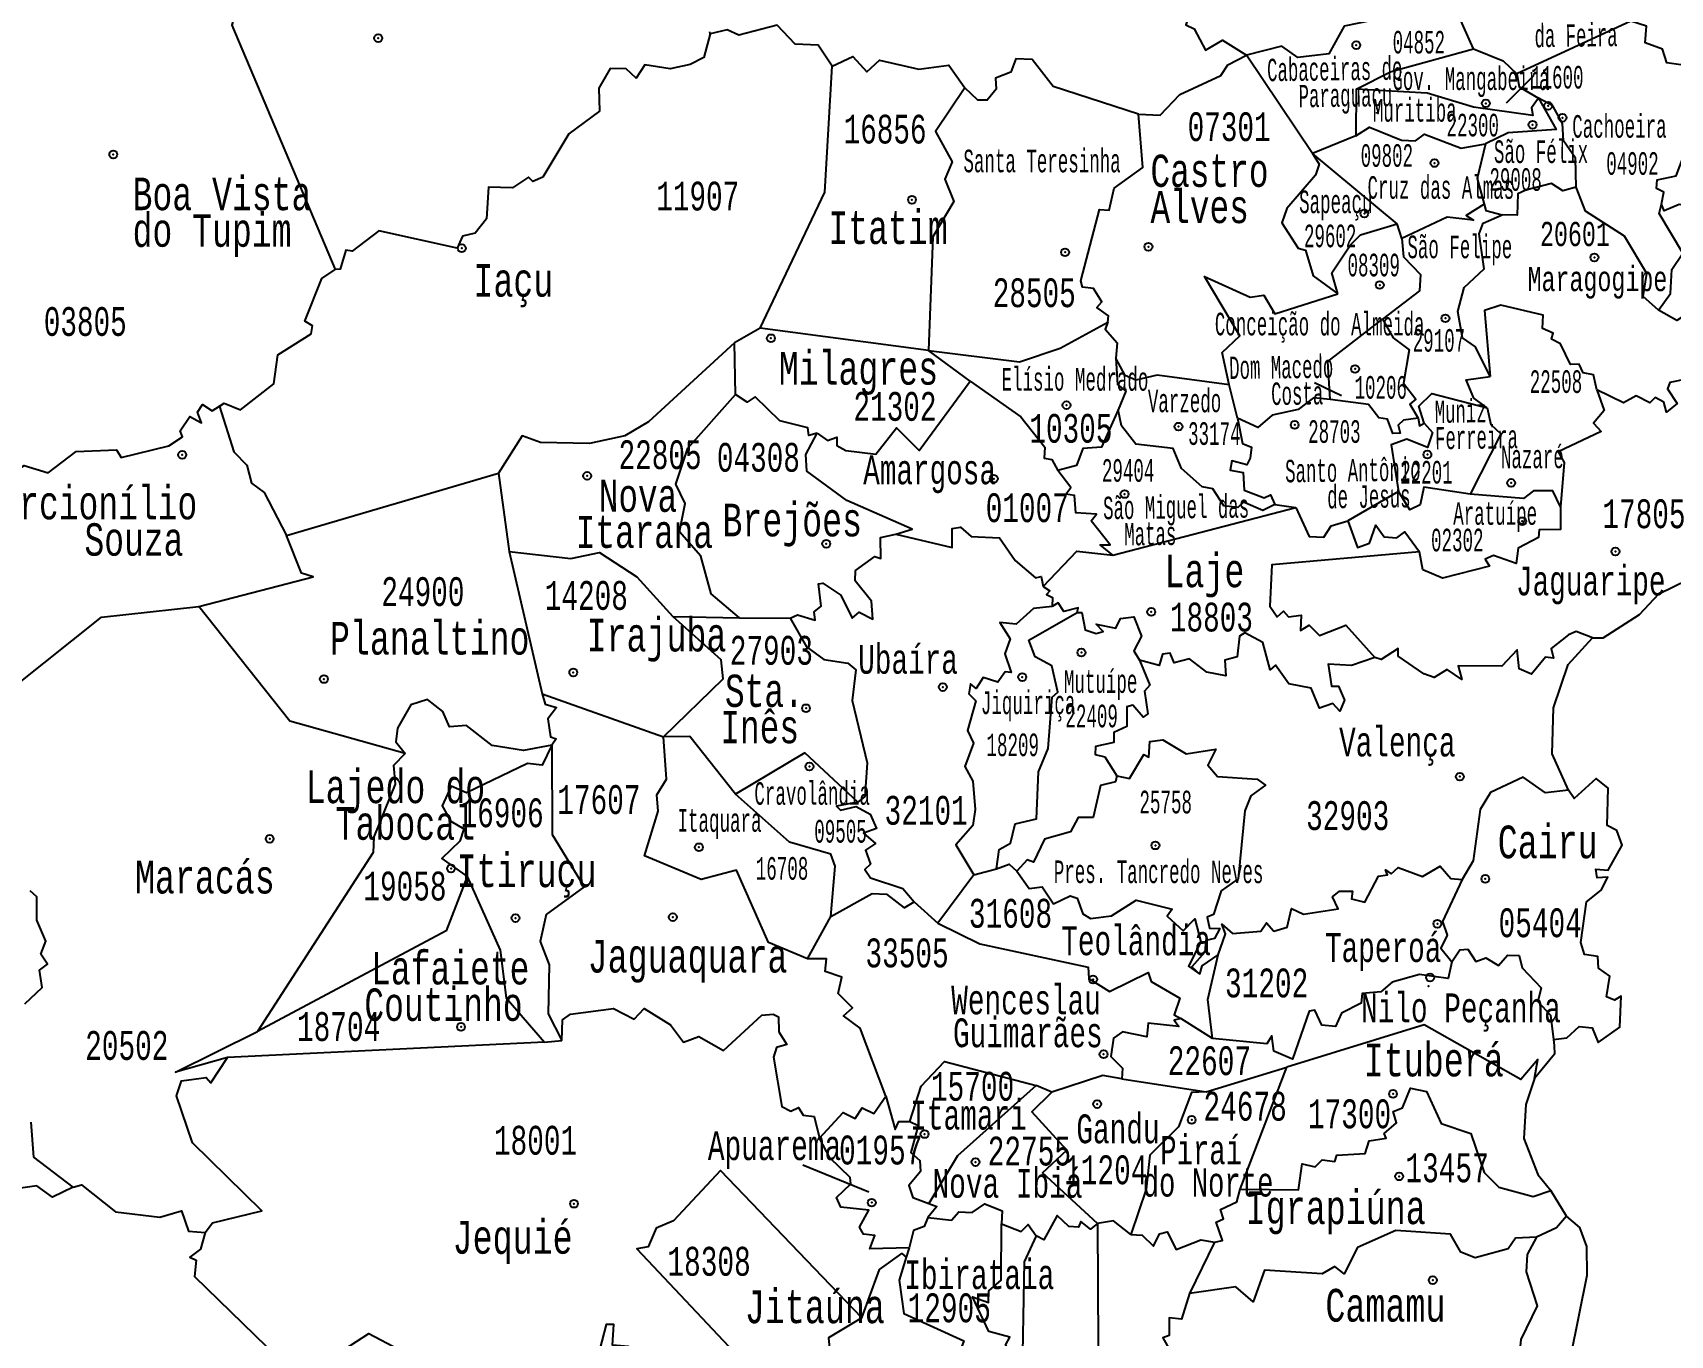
# Model space of a CAD drawing. Header units: millimetres. Extents: x 9851 to 10267, y 23387 to 23778.
# Drawn here: x 10183.74 to 10202.42, y 23584.72 to 23599.58 of the extents above; entities that cross this region are included whole.
import ezdxf
from ezdxf.enums import TextEntityAlignment as Align

# ---------------------------------------------------------------- set-up
doc = ezdxf.new("R2010")
doc.units = ezdxf.units.MM
doc.layers.add('3', color=7, linetype='Continuous')
doc.styles.add('MONOTXT', font='MONOTXT', dxfattribs={"height": 0.2})

# ---------------------------------------------------------------- blocks, each defined once
blk = doc.blocks.new('SEDE')
at = {"layer": '3', "color": 7, "linetype": 'Continuous'}
blk.add_circle((0, 0), 0.00451, dxfattribs=at)

msp = doc.modelspace()

# ---------------------------------------------------------------- linework, layer by layer
at = {"color": 7, "linetype": 'Continuous'}
for p, q in [((10201.972, 23599.711), (10200.671, 23599.11)), ((10191.471, 23599.568), (10191.465, 23599.591)), ((10198.343, 23598.202), (10197.588, 23599.323)), ((10200.555, 23598.78), (10200.87, 23599.097)), ((10198.838, 23598.934), (10198.835, 23598.402)), ((10198.835, 23598.402), (10198.343, 23598.202)), ((10199.309, 23597.399), (10198.343, 23598.202)), ((10199.359, 23597.231), (10199.309, 23597.399)), ((10192.04, 23596.207), (10191.746, 23596.043)), ((10193.962, 23595.955), (10192.04, 23596.207)), ((10191.759, 23595.453), (10191.746, 23596.043)), ((10194.434, 23595.605), (10193.962, 23595.955)), ((10197.486, 23595.18), (10197.392, 23595.562)), ((10198.673, 23595.437), (10198.365, 23595.583)), ((10186.636, 23593.842), (10189.053, 23594.555)), ((10189.053, 23594.555), (10189.178, 23593.662)), ((10199.324, 23594.345), (10198.743, 23594.012)), ((10196.063, 23593.617), (10198.152, 23594.164)), ((10197.913, 23594.197), (10198.152, 23594.164)), ((10189.178, 23593.662), (10189.551, 23592.038)), ((10191.045, 23592.919), (10191.805, 23592.905)), ((10191.805, 23592.905), (10192.382, 23592.9)), ((10189.551, 23592.038), (10190.939, 23591.545)), ((10194.478, 23589.969), (10194.068, 23589.418)), ((10194.478, 23589.969), (10194.735, 23590.039)), ((10193.798, 23589.662), (10194.068, 23589.418)), ((10192.58, 23589.011), (10192.846, 23589.495)), ((10197.202, 23588.105), (10196.84, 23588.332)), ((10189.581, 23588.062), (10185.962, 23587.885)), ((10189.581, 23588.062), (10189.777, 23588.08)), ((10197.129, 23587.495), (10198.05, 23587.778)), ((10197.515, 23586.383), (10198.05, 23587.778)), ((10195.367, 23587.491), (10195.189, 23587.567)), ((10196.167, 23587.643), (10197.129, 23587.495)), ((10193.28, 23586.349), (10192.527, 23586.657)), ((10201.239, 23586.077), (10201.061, 23586.368)), ((10193.741, 23585.713), (10193.705, 23585.608)), ((10197.222, 23585.778), (10196.938, 23585.193))]:
    msp.add_line(p, q, dxfattribs=at)
for points in [[(10196.939, 23600.68), (10196.949, 23600.48), (10197.026, 23600.445), (10196.949, 23600.38), (10196.968, 23600.29), (10196.862, 23600.222), (10196.968, 23600.176), (10196.884, 23600.111), (10196.944, 23599.941), (10196.816, 23599.749), (10196.919, 23599.74), (10196.898, 23599.671), (10196.992, 23599.624), (10197.121, 23599.38), (10197.313, 23599.496), (10197.588, 23599.323)], [(10185.009, 23600.379), (10185.105, 23600.138), (10185.248, 23600.115), (10185.463, 23599.918), (10185.816, 23599.779), (10186.038, 23599.767), (10186.013, 23599.666), (10187.191, 23596.88)], [(10200.18, 23599.396), (10200.001, 23599.795), (10199.844, 23599.843)], [(10192.86, 23599.2), (10192.703, 23599.439), (10192.441, 23599.449), (10192.235, 23599.665), (10191.796, 23599.551), (10191.664, 23599.613), (10191.471, 23599.568)], [(10199.481, 23599.814), (10198.703, 23599.656), (10198.526, 23599.338), (10198.173, 23599.296), (10197.99, 23599.425), (10197.588, 23599.323)], [(10202.323, 23597.625), (10202.35, 23597.762), (10202.266, 23597.803), (10202.272, 23597.903), (10202.489, 23597.948), (10202.614, 23598.277), (10202.784, 23598.319), (10202.795, 23598.573), (10202.723, 23598.561), (10202.652, 23598.766), (10202.802, 23599.083), (10202.675, 23599.193), (10202.385, 23599.236), (10202.334, 23599.392), (10202.136, 23599.464), (10202.152, 23599.653), (10201.972, 23599.711)], [(10191.471, 23599.568), (10191.397, 23599.296), (10191.242, 23599.216), (10191.013, 23599.166), (10190.723, 23599.212), (10190.624, 23599.063), (10190.512, 23599.169), (10190.328, 23599.172), (10190.2, 23598.947), (10190.207, 23598.686), (10189.856, 23598.425), (10189.56, 23597.93), (10189.446, 23597.882), (10189.398, 23597.932), (10189.215, 23597.809), (10188.94, 23597.816), (10188.917, 23597.457), (10188.787, 23597.294), (10188.643, 23597.26), (10188.583, 23597.12), (10187.688, 23597.319), (10187.384, 23597.087), (10187.314, 23597.099), (10187.247, 23596.883), (10187.191, 23596.88)], [(10192.86, 23599.2), (10193.096, 23599.308), (10193.258, 23599.134), (10193.402, 23599.266), (10193.852, 23599.164), (10194.192, 23599.208), (10194.374, 23598.951)], [(10196.357, 23598.652), (10195.381, 23598.968), (10195.144, 23599.275), (10194.957, 23599.282), (10194.9, 23599.129), (10194.724, 23599.063), (10194.732, 23598.937), (10194.631, 23598.811), (10194.524, 23598.812), (10194.374, 23598.951)], [(10196.357, 23598.652), (10196.602, 23598.64), (10196.827, 23598.876), (10197.297, 23599.091), (10197.374, 23599.212), (10197.588, 23599.323)], [(10198.838, 23598.934), (10199.238, 23599.139), (10200.18, 23599.396)], [(10200.18, 23599.396), (10200.515, 23599.261), (10200.671, 23599.11)], [(10192.04, 23596.207), (10192.778, 23597.761), (10192.86, 23599.2)], [(10200.671, 23599.11), (10200.698, 23598.962), (10200.92, 23598.833)], [(10194.374, 23598.951), (10194.04, 23598.453), (10194.231, 23598.106), (10194.147, 23597.907), (10194.248, 23597.654), (10194.01, 23597.249), (10193.962, 23595.955)], [(10200.92, 23598.833), (10200.838, 23598.724), (10200.857, 23598.636), (10200.177, 23598.729), (10199.65, 23598.89), (10198.838, 23598.934)], [(10200.92, 23598.833), (10201.122, 23598.474), (10200.575, 23598.437), (10200.315, 23598.312)], [(10201.35, 23597.819), (10201.34, 23598.148), (10201.205, 23598.348), (10201.194, 23598.543), (10201.083, 23598.747), (10200.92, 23598.833)], [(10196.008, 23596.279), (10196.015, 23596.349), (10195.88, 23596.446), (10195.939, 23596.51), (10195.843, 23596.662), (10195.718, 23596.676), (10195.698, 23596.749), (10195.91, 23597.563), (10196.022, 23597.554), (10196.079, 23597.806), (10196.406, 23598.041), (10196.357, 23598.652)], [(10198.835, 23598.402), (10198.99, 23598.503), (10199.355, 23598.355), (10199.515, 23598.348), (10199.618, 23598.421), (10200.037, 23598.263), (10200.315, 23598.312)], [(10198.343, 23598.202), (10198.416, 23598.08), (10198.376, 23597.955), (10198.048, 23597.575), (10197.992, 23597.412), (10198.178, 23597.123), (10198.262, 23597.097), (10198.348, 23596.805), (10198.629, 23596.6)], [(10200.315, 23598.312), (10200.219, 23597.918), (10200.298, 23597.623)], [(10201.35, 23597.819), (10201.198, 23597.776), (10201.069, 23597.858), (10200.775, 23597.784), (10200.683, 23597.743), (10200.675, 23597.499), (10200.505, 23597.501)], [(10202.29, 23596.414), (10202.114, 23596.569), (10202.154, 23596.834), (10201.901, 23597.26), (10201.455, 23597.542), (10201.35, 23597.819)], [(10200.298, 23597.623), (10200.093, 23597.496), (10200.178, 23597.44), (10199.878, 23597.475), (10199.359, 23597.231)], [(10200.298, 23597.623), (10200.32, 23597.55), (10200.505, 23597.501)], [(10202.29, 23596.414), (10202.424, 23596.606), (10202.442, 23596.88), (10202.565, 23597.063), (10202.295, 23597.518), (10202.323, 23597.625)], [(10203.273, 23597.503), (10203.218, 23597.503), (10202.525, 23597.619), (10202.353, 23597.547), (10202.323, 23597.625)], [(10200.37, 23595.659), (10200.2, 23595.994), (10200.054, 23596.098), (10200, 23596.4), (10200.07, 23596.673), (10200.3, 23596.887), (10200.244, 23597.285), (10200.29, 23597.408), (10200.505, 23597.501)], [(10198.629, 23596.6), (10198.561, 23596.839), (10198.774, 23597.159), (10198.889, 23597.275), (10199.309, 23597.399)], [(10199.359, 23597.231), (10199.378, 23597.024), (10199.575, 23596.82), (10199.563, 23596.636), (10199.14, 23596.311)], [(10185.924, 23595.353), (10186.11, 23595.277), (10186.49, 23595.572), (10186.537, 23595.903), (10186.916, 23596.144), (10186.932, 23596.237), (10186.845, 23596.29), (10187.039, 23596.776), (10187.191, 23596.88)], [(10197.392, 23595.562), (10197.312, 23595.932), (10197.513, 23596.122), (10197.108, 23596.799), (10197.63, 23596.564), (10197.785, 23596.587), (10197.91, 23596.374), (10198.629, 23596.6)], [(10201.586, 23595.504), (10201.547, 23595.678), (10201.431, 23595.7), (10201.384, 23595.798), (10201.283, 23595.793), (10201.169, 23596.029), (10201.068, 23596.085), (10201.088, 23596.151), (10200.967, 23596.205), (10200.974, 23596.356), (10200.489, 23596.471), (10200.303, 23596.409), (10200.37, 23595.659)], [(10198.542, 23595.396), (10198.517, 23595.827), (10199.14, 23596.311)], [(10199.14, 23596.311), (10199.26, 23596.1), (10199.443, 23595.96), (10199.379, 23595.58), (10199.519, 23595.4), (10199.451, 23595.341), (10199.548, 23595.18)], [(10202.745, 23596.455), (10202.499, 23596.297), (10202.29, 23596.414)], [(10193.962, 23595.955), (10195, 23595.824), (10195.463, 23595.982), (10196.008, 23596.279)], [(10196.008, 23596.279), (10195.976, 23596.199), (10196.112, 23596.041), (10196.099, 23595.868)], [(10191.746, 23596.043), (10190.765, 23595.139), (10190.496, 23594.981), (10190.091, 23594.891), (10189.532, 23594.904), (10189.325, 23594.979), (10189.053, 23594.555)], [(10197.392, 23595.562), (10196.569, 23595.671), (10196.324, 23595.616), (10196.205, 23595.668), (10196.099, 23595.868)], [(10196.099, 23595.868), (10196.116, 23595.565), (10196.211, 23595.488), (10196.126, 23595.275)], [(10192.692, 23595.009), (10192.808, 23594.928), (10192.916, 23594.964), (10192.915, 23594.869), (10193.017, 23594.812), (10193.359, 23594.771), (10193.597, 23595.072), (10193.854, 23594.814), (10194.434, 23595.605)], [(10194.434, 23595.605), (10195.013, 23595.196), (10195.287, 23594.851), (10195.279, 23594.726), (10195.367, 23594.711), (10195.436, 23594.585)], [(10200.336, 23595.298), (10200.183, 23595.411), (10200.096, 23595.62), (10200.37, 23595.659)], [(10202.625, 23595.632), (10202.417, 23595.587), (10202.393, 23595.518), (10202.503, 23595.349), (10202.379, 23595.252), (10202.35, 23595.364), (10202.249, 23595.417), (10202.19, 23595.356), (10202.035, 23595.438), (10201.89, 23595.358), (10201.586, 23595.504)], [(10183.294, 23594.419), (10183.645, 23594.643), (10183.917, 23594.557), (10184.235, 23594.801), (10184.698, 23594.819), (10184.75, 23594.732), (10185.295, 23594.867), (10185.45, 23594.968), (10185.424, 23595.039), (10185.534, 23595.201), (10185.667, 23595.129), (10185.619, 23595.252), (10185.678, 23595.339), (10185.789, 23595.266), (10185.924, 23595.353)], [(10185.924, 23595.353), (10185.87, 23595.314), (10186.034, 23594.799), (10186.185, 23594.647), (10186.238, 23594.44), (10186.382, 23594.333), (10186.636, 23593.842)], [(10191.805, 23592.905), (10191.481, 23593.177), (10191.362, 23593.608), (10191.12, 23593.884), (10191.184, 23594.208), (10191.077, 23594.427), (10191.215, 23594.841), (10191.759, 23595.453)], [(10192.692, 23595.009), (10192.597, 23594.985), (10192.582, 23595.073), (10192.263, 23595.152), (10191.984, 23595.427), (10191.892, 23595.365), (10191.759, 23595.453)], [(10198.542, 23595.396), (10198.353, 23595.413), (10198.176, 23595.282), (10197.882, 23595.217), (10197.719, 23595.076), (10197.486, 23595.18)], [(10199.548, 23595.18), (10199.381, 23595.158), (10199.319, 23595.101), (10199.343, 23595.011), (10199.258, 23595.007), (10199.197, 23595.172), (10199.1, 23595.186), (10198.979, 23595.339), (10198.542, 23595.396)], [(10199.617, 23595.123), (10199.556, 23595.319), (10199.704, 23595.464), (10200.336, 23595.298)], [(10201.586, 23595.504), (10201.668, 23595.271), (10201.549, 23595.124), (10201.635, 23595.028), (10201.145, 23594.798), (10201.214, 23594.677), (10201.169, 23594.171)], [(10196.126, 23595.275), (10195.936, 23594.85), (10195.721, 23594.836), (10195.648, 23594.643), (10195.436, 23594.585)], [(10197.913, 23594.197), (10197.775, 23594.129), (10197.554, 23594.225), (10197.491, 23594.164), (10197.331, 23594.182), (10197.203, 23594.377), (10197.082, 23594.399), (10196.848, 23594.607), (10196.752, 23594.834), (10196.327, 23594.886), (10196.164, 23595.093), (10196.126, 23595.275)], [(10197.486, 23595.18), (10197.542, 23594.893), (10197.646, 23594.85), (10197.632, 23594.724), (10197.592, 23594.65), (10197.422, 23594.695), (10197.401, 23594.59), (10197.552, 23594.562), (10197.56, 23594.36), (10197.789, 23594.274), (10197.862, 23594.308), (10197.913, 23594.197)], [(10199.548, 23595.18), (10199.562, 23595.096), (10199.617, 23595.123)], [(10200.336, 23595.298), (10200.377, 23595.11), (10200.49, 23595.002), (10200.14, 23594.313)], [(10193.588, 23593.859), (10193.775, 23593.915), (10193.028, 23594.242), (10192.572, 23594.578), (10192.56, 23594.767), (10192.692, 23595.009)], [(10199.617, 23595.123), (10199.709, 23595.019), (10199.652, 23594.848), (10199.418, 23594.941), (10199.238, 23594.876), (10199.324, 23594.345)], [(10196.063, 23593.617), (10195.918, 23593.737), (10196.034, 23593.738), (10195.817, 23594.01), (10195.877, 23594.085), (10195.643, 23594.103), (10195.628, 23594.301), (10195.528, 23594.315), (10195.583, 23594.391), (10195.436, 23594.585)], [(10200.14, 23594.313), (10199.61, 23594.396), (10199.571, 23594.191), (10199.452, 23594.136), (10199.324, 23594.345)], [(10201.169, 23594.171), (10201.085, 23594.353), (10200.862, 23594.354), (10200.747, 23594.265), (10200.14, 23594.313)], [(10198.152, 23594.164), (10198.303, 23593.832), (10198.472, 23593.823), (10198.553, 23593.952), (10198.743, 23594.012)], [(10201.169, 23594.171), (10201.172, 23593.91), (10200.926, 23593.908), (10200.918, 23593.82), (10200.688, 23593.697), (10200.665, 23593.522), (10200.405, 23593.616), (10200.311, 23593.571), (10200.361, 23593.492), (10199.823, 23593.355), (10199.602, 23593.45), (10199.561, 23593.657)], [(10192.382, 23592.9), (10192.466, 23592.938), (10192.669, 23592.877), (10192.657, 23592.97), (10192.735, 23593.038), (10192.704, 23593.291), (10192.754, 23593.298), (10192.96, 23593.162), (10193.088, 23592.9), (10193.171, 23592.967), (10193.325, 23592.887), (10193.311, 23593.095), (10193.123, 23593.324), (10193.126, 23593.443), (10193.347, 23593.602), (10193.417, 23593.582), (10193.411, 23593.82), (10193.588, 23593.859)], [(10193.588, 23593.859), (10194.232, 23593.705), (10194.232, 23593.921), (10194.325, 23593.938), (10194.448, 23593.83), (10194.772, 23593.818), (10194.951, 23593.557), (10195.182, 23593.359), (10195.246, 23593.375), (10195.268, 23593.259)], [(10198.743, 23594.012), (10198.854, 23593.705), (10198.992, 23593.756), (10199.063, 23593.961), (10199.158, 23593.829), (10199.303, 23593.818), (10199.396, 23593.886), (10199.561, 23593.657)], [(10185.635, 23593.034), (10186.941, 23593.373), (10186.806, 23593.414), (10186.636, 23593.842)], [(10189.178, 23593.662), (10189.88, 23593.582), (10190.208, 23593.65), (10190.632, 23593.373), (10191.045, 23592.919)], [(10195.268, 23593.259), (10195.652, 23593.664), (10196.063, 23593.617)], [(10199.561, 23593.657), (10197.879, 23593.508), (10197.856, 23593.037), (10197.939, 23592.914), (10198.011, 23592.979), (10198.066, 23592.914), (10198.213, 23592.932), (10198.204, 23592.758), (10198.305, 23592.821), (10198.422, 23592.701), (10198.722, 23592.821), (10199.052, 23592.45)], [(10201.535, 23592.674), (10201.657, 23592.677), (10202.072, 23592.942), (10202.292, 23593.176), (10202.79, 23593.421)], [(10195.268, 23593.259), (10195.346, 23593.212), (10195.306, 23593.169), (10195.375, 23593.137), (10195.37, 23593.033)], [(10182.973, 23591.004), (10183.53, 23592.116), (10184.527, 23592.911), (10185.635, 23593.034)], [(10187.988, 23591.355), (10186.673, 23591.723), (10185.635, 23593.034)], [(10190.939, 23591.545), (10191.617, 23592.208), (10191.595, 23592.423), (10191.045, 23592.919)], [(10195.37, 23593.033), (10195.16, 23593.009), (10194.959, 23592.83), (10194.775, 23592.85), (10194.892, 23592.662), (10194.83, 23592.493), (10194.903, 23592.279), (10194.835, 23592.288), (10194.751, 23592.168), (10194.586, 23592.221), (10194.504, 23592.098), (10194.44, 23592.15), (10194.422, 23592.038), (10194.5, 23591.956), (10194.406, 23591.616), (10194.473, 23591.474), (10194.374, 23591.206), (10194.468, 23591.041), (10194.494, 23590.715), (10194.467, 23590.533), (10194.273, 23590.312), (10194.478, 23589.969)], [(10194.735, 23590.039), (10194.765, 23590.261), (10194.897, 23590.332), (10194.948, 23590.552), (10195.193, 23590.609), (10195.216, 23591.147), (10195.327, 23591.413), (10195.37, 23591.997), (10195.435, 23592.055), (10195.369, 23592.357), (10195.176, 23592.457), (10195.107, 23592.648), (10195.655, 23592.963)], [(10195.655, 23592.963), (10195.668, 23593.018), (10195.505, 23592.976), (10195.438, 23593.076), (10195.37, 23593.033)], [(10195.655, 23592.963), (10195.711, 23592.963), (10195.746, 23592.768), (10195.874, 23592.723), (10195.955, 23592.747), (10195.875, 23592.832), (10196.097, 23592.786), (10196.15, 23592.894), (10196.302, 23592.914), (10196.391, 23592.695), (10196.303, 23592.528), (10196.367, 23592.422)], [(10192.382, 23592.9), (10192.569, 23592.573), (10192.767, 23592.427), (10193.041, 23592.387), (10193.131, 23592.311), (10193.088, 23591.961), (10193.262, 23591.247), (10193.234, 23590.863), (10193.154, 23590.799)], [(10199.052, 23592.45), (10198.787, 23592.359), (10198.521, 23592.374), (10198.56, 23592.125), (10198.637, 23592.122), (10198.706, 23591.962), (10198.655, 23591.84), (10198.572, 23591.924), (10198.422, 23591.874), (10198.328, 23592.101), (10198.07, 23592.149), (10197.921, 23592.364), (10197.86, 23592.311), (10197.775, 23592.621), (10197.569, 23592.731), (10197.508, 23592.693), (10197.481, 23592.46), (10197.34, 23592.42), (10197.353, 23592.243), (10197.136, 23592.284), (10196.937, 23592.437), (10196.765, 23592.391), (10196.718, 23592.5), (10196.631, 23592.488), (10196.592, 23592.358), (10196.367, 23592.422)], [(10201.535, 23592.674), (10201.351, 23592.748), (10201.262, 23592.711), (10201.066, 23592.552), (10201.089, 23592.442), (10201.001, 23592.456), (10200.838, 23592.262), (10200.7, 23592.321), (10200.678, 23592.538), (10200.501, 23592.351), (10200.003, 23592.355), (10200.046, 23592.199), (10199.876, 23592.313), (10199.731, 23592.224), (10199.612, 23592.263), (10199.32, 23592.465), (10199.32, 23592.553), (10199.124, 23592.429), (10199.052, 23592.45)], [(10201.262, 23590.935), (10201.074, 23591.353), (10201.089, 23591.877), (10201.258, 23592.372), (10201.535, 23592.674)], [(10196.367, 23592.422), (10196.487, 23592.134), (10196.424, 23592.065), (10196.464, 23591.807), (10196.408, 23591.769), (10196.293, 23591.907), (10196.224, 23591.888), (10196.222, 23591.664), (10196.073, 23591.594), (10196.073, 23591.482), (10195.865, 23591.435), (10195.863, 23591.342), (10195.971, 23591.318), (10196.108, 23591.101)], [(10189.551, 23592.038), (10189.587, 23591.92), (10189.715, 23591.881), (10189.619, 23591.749), (10189.649, 23591.546), (10189.711, 23591.524), (10189.665, 23591.451)], [(10189.665, 23591.451), (10189.34, 23591.39), (10188.982, 23591.446), (10188.689, 23591.676), (10188.497, 23591.659), (10188.419, 23591.836), (10188.245, 23591.971), (10188.054, 23591.911), (10187.903, 23591.645), (10187.883, 23591.49), (10187.988, 23591.355)], [(10189.665, 23591.451), (10189.552, 23591.224), (10189.387, 23591.241), (10188.688, 23590.906), (10188.515, 23590.983), (10188.412, 23590.76), (10188.512, 23590.582), (10188.66, 23590.495), (10188.614, 23590.354), (10188.407, 23590.158), (10188.697, 23589.95)], [(10189.665, 23591.451), (10189.668, 23590.43), (10190.031, 23589.834), (10189.599, 23589.517), (10189.529, 23589.21), (10189.633, 23588.943), (10189.623, 23588.383), (10189.777, 23588.08)], [(10192.58, 23589.011), (10192.135, 23589.197), (10191.77, 23590.024), (10191.365, 23589.917), (10190.722, 23590.188), (10190.876, 23590.696), (10190.861, 23590.885), (10190.972, 23591.064), (10190.939, 23591.545)], [(10191.757, 23590.892), (10191.237, 23591.551), (10190.939, 23591.545)], [(10196.108, 23591.101), (10196.252, 23591.069), (10196.417, 23591.342), (10196.473, 23591.315), (10196.485, 23591.492), (10196.635, 23591.513), (10196.9, 23591.352), (10197.238, 23591.403), (10197.147, 23591.224), (10197.259, 23591.094), (10197.711, 23591.063), (10197.806, 23590.995), (10197.639, 23590.872), (10197.57, 23590.7), (10197.493, 23589.926), (10197.299, 23589.79), (10197.213, 23589.517), (10197.141, 23589.486), (10197.168, 23589.361), (10197.284, 23589.357), (10197.222, 23589.244), (10197.126, 23589.222), (10197.112, 23589.088), (10196.965, 23588.921), (10197.057, 23588.836)], [(10187.988, 23591.355), (10187.855, 23591.22), (10187.876, 23591.004), (10187.634, 23590.406), (10187.625, 23590.224), (10186.304, 23588.184)], [(10193.154, 23590.799), (10192.548, 23591.364), (10191.757, 23590.892)], [(10196.108, 23591.101), (10196.093, 23591.031), (10195.923, 23590.991), (10195.839, 23590.625), (10195.667, 23590.626), (10195.579, 23590.461), (10195.284, 23590.379), (10195.16, 23590.115), (10195.086, 23590.142), (10194.97, 23590.011)], [(10201.262, 23590.935), (10200.998, 23590.906), (10200.746, 23591.087), (10200.372, 23590.909), (10200.254, 23590.716), (10200.173, 23590.131), (10200.05, 23589.919)], [(10201.09, 23588.091), (10201.243, 23588.11), (10201.385, 23588.242), (10201.533, 23588.225), (10201.6, 23588.058), (10201.847, 23588.233), (10201.861, 23588.588), (10201.787, 23588.539), (10201.695, 23588.58), (10201.732, 23588.813), (10201.605, 23588.907), (10201.595, 23589.038), (10201.444, 23589.062), (10201.402, 23589.197), (10201.467, 23589.662), (10201.636, 23589.795), (10201.712, 23589.945), (10201.59, 23589.935), (10201.575, 23590.035), (10201.715, 23590.023), (10201.873, 23590.311), (10201.815, 23590.478), (10201.704, 23590.532), (10201.714, 23590.961), (10201.577, 23591.071), (10201.325, 23590.841), (10201.262, 23590.935)], [(10192.846, 23589.495), (10192.895, 23590.071), (10192.847, 23590.205), (10192.373, 23590.345), (10191.757, 23590.892)], [(10193.154, 23590.799), (10192.911, 23590.755), (10192.955, 23590.707), (10193.135, 23590.752), (10193.295, 23590.663), (10193.367, 23590.5), (10193.217, 23590.448), (10193.357, 23590.329), (10193.243, 23590.254), (10193.297, 23590.092), (10193.234, 23590.032), (10193.3, 23589.938), (10193.666, 23589.814), (10193.798, 23589.662)], [(10188.697, 23589.95), (10188.456, 23589.331), (10186.304, 23588.184)], [(10188.697, 23589.95), (10189.073, 23589.11), (10189.142, 23588.569), (10189.581, 23588.062)], [(10194.735, 23590.039), (10194.882, 23590.091), (10194.97, 23590.011)], [(10194.97, 23590.011), (10195.11, 23589.815), (10195.257, 23589.832), (10195.386, 23589.638), (10195.578, 23589.733), (10195.657, 23589.706), (10195.72, 23589.526), (10195.809, 23589.474), (10196.048, 23589.503), (10196.329, 23589.681), (10196.74, 23589.58), (10196.683, 23589.5), (10196.866, 23589.331), (10196.999, 23589.469), (10197.066, 23589.208), (10196.925, 23588.927), (10197.057, 23588.836)], [(10197.265, 23589.058), (10197.349, 23589.299), (10197.308, 23589.407), (10197.427, 23589.302), (10197.753, 23589.328), (10197.816, 23589.423), (10197.902, 23589.328), (10198.054, 23589.375), (10198.102, 23589.585), (10198.239, 23589.523), (10198.634, 23589.583), (10198.57, 23589.719), (10198.651, 23589.784), (10198.797, 23589.783), (10198.785, 23589.696), (10198.937, 23589.66), (10199.096, 23589.956), (10199.197, 23589.972), (10199.175, 23590.026), (10199.237, 23589.984), (10199.32, 23590.053), (10199.597, 23589.95), (10199.798, 23590.069), (10199.919, 23589.929), (10200.05, 23589.919)], [(10183.651, 23588.497), (10183.848, 23588.685), (10183.817, 23588.883), (10183.911, 23588.953), (10183.835, 23589.065), (10183.892, 23589.214), (10183.789, 23589.455), (10183.787, 23589.721), (10183.711, 23589.789)], [(10192.846, 23589.495), (10193.316, 23589.757), (10193.482, 23589.75), (10193.684, 23589.596), (10193.798, 23589.662)], [(10200.05, 23589.919), (10199.825, 23589.44), (10199.879, 23589.281), (10199.804, 23589.135), (10199.932, 23588.979)], [(10194.068, 23589.418), (10194.546, 23589.182), (10195.783, 23588.919), (10195.79, 23588.787), (10196.027, 23588.638), (10196.467, 23588.855), (10196.502, 23588.755), (10196.826, 23588.564), (10196.762, 23588.372), (10196.84, 23588.332)], [(10193.474, 23587.444), (10193.18, 23588.223), (10192.99, 23588.36), (10193.094, 23588.455), (10192.928, 23588.616), (10192.971, 23588.802), (10192.78, 23588.868), (10192.797, 23589.014), (10192.58, 23589.011)], [(10197.057, 23588.836), (10197.083, 23588.932), (10197.265, 23589.058)], [(10197.202, 23588.105), (10197.147, 23588.55), (10197.265, 23589.058)], [(10199.932, 23588.979), (10200.022, 23589.114), (10200.114, 23589.122), (10200.204, 23588.98), (10200.317, 23589.023), (10200.465, 23588.935), (10200.565, 23589.053), (10200.701, 23589.049), (10200.733, 23588.908), (10200.952, 23588.683), (10200.911, 23588.527), (10201.057, 23588.368), (10201.09, 23588.091)], [(10199.932, 23588.979), (10199.888, 23588.789), (10199.563, 23588.833), (10199.249, 23588.747), (10199.122, 23588.636), (10198.909, 23588.615), (10198.898, 23588.505), (10198.673, 23588.394), (10198.602, 23588.239), (10198.449, 23588.255), (10198.369, 23588.425), (10198.303, 23588.417), (10198.114, 23587.868), (10197.902, 23587.957), (10197.879, 23588.132), (10197.821, 23588.043), (10197.202, 23588.105)], [(10189.777, 23588.08), (10189.786, 23588.316), (10189.875, 23588.382), (10190.365, 23588.445), (10190.603, 23588.324), (10190.716, 23588.445), (10191.017, 23588.258), (10191.166, 23588.063), (10191.34, 23588.127), (10191.622, 23587.966), (10192.058, 23588.368), (10192.187, 23588.379), (10192.251, 23588.35), (10192.253, 23588.179), (10192.346, 23588.036), (10192.228, 23587.999), (10192.192, 23587.891), (10192.288, 23587.327), (10192.391, 23587.274), (10192.479, 23587.316), (10192.532, 23587.227), (10192.656, 23587.212), (10192.717, 23586.966)], [(10196.84, 23588.332), (10196.765, 23588.312), (10196.816, 23588.24), (10196.466, 23588.278), (10196.453, 23588.124), (10196.172, 23588.181), (10196.072, 23588.107), (10196.04, 23587.898), (10196.174, 23587.764), (10196.167, 23587.643)], [(10200.873, 23587.647), (10200.913, 23587.862), (10200.718, 23587.635), (10199.616, 23588.259), (10198.05, 23587.778)], [(10185.962, 23587.885), (10185.371, 23587.72), (10186.304, 23588.184)], [(10201.09, 23588.091), (10201.097, 23588.024), (10201.101, 23587.925), (10200.873, 23587.647)], [(10185.707, 23585.891), (10185.793, 23586), (10186.355, 23586.136), (10185.562, 23586.912), (10185.38, 23587.449), (10185.438, 23587.619), (10185.721, 23587.657), (10185.771, 23587.598), (10185.962, 23587.885)], [(10193.749, 23587.156), (10193.876, 23587.56), (10194.142, 23587.84), (10195.189, 23587.567)], [(10195.189, 23587.567), (10194.291, 23586.765), (10193.963, 23586.219)], [(10196.167, 23587.643), (10195.948, 23587.681), (10195.367, 23587.491)], [(10197.515, 23586.383), (10198.18, 23586.377), (10198.224, 23586.672), (10198.371, 23586.637), (10198.451, 23586.719), (10198.596, 23586.698), (10198.62, 23586.771), (10198.942, 23586.79), (10198.987, 23586.937), (10199.182, 23586.967), (10199.159, 23587.018), (10199.298, 23587.142), (10199.261, 23587.269), (10199.369, 23587.313), (10199.461, 23587.538), (10199.642, 23587.499), (10199.81, 23587.134), (10200.146, 23587.018), (10200.3, 23586.573), (10200.466, 23586.407), (10200.858, 23586.301), (10201.061, 23586.368)], [(10200.873, 23587.647), (10200.777, 23587.352), (10200.754, 23586.962), (10200.911, 23586.55), (10201.061, 23586.368)], [(10192.717, 23586.966), (10192.988, 23587.259), (10193.124, 23587.19), (10193.205, 23587.311), (10193.335, 23587.246), (10193.474, 23587.444)], [(10193.474, 23587.444), (10193.579, 23587.064), (10193.621, 23587.157), (10193.749, 23587.156)], [(10195.889, 23585.992), (10195.26, 23586.569), (10195.537, 23586.83), (10195.139, 23587.266), (10195.367, 23587.491)], [(10197.129, 23587.495), (10196.961, 23587.488), (10196.813, 23587.094), (10196.487, 23586.773), (10196.442, 23586.384), (10196.269, 23585.867)], [(10184.204, 23586.405), (10183.755, 23586.749), (10183.724, 23587.148)], [(10193.749, 23587.156), (10193.841, 23587.109), (10193.757, 23586.801), (10193.863, 23586.712), (10193.868, 23586.586), (10193.735, 23586.425), (10193.783, 23586.288), (10193.963, 23586.219)], [(10193.741, 23585.713), (10193.292, 23585.704), (10193.35, 23585.857), (10193.22, 23585.87), (10193.174, 23585.952), (10193.281, 23586.146), (10192.962, 23586.177), (10192.912, 23586.29), (10193.074, 23586.445), (10193.067, 23586.518), (10192.834, 23586.741), (10192.717, 23586.966)], [(10193.2, 23584.915), (10191.589, 23586.598), (10191.051, 23586.021), (10190.854, 23585.938), (10190.761, 23585.726), (10190.631, 23585.704), (10191.743, 23584.523)], [(10184.204, 23586.405), (10183.966, 23586.293), (10183.789, 23586.421), (10183.523, 23586.384), (10183.454, 23586.518), (10183.389, 23586.44), (10182.985, 23586.444)], [(10184.204, 23586.405), (10184.296, 23586.433), (10184.685, 23586.127), (10185.19, 23586.065), (10185.439, 23586.137), (10185.517, 23585.905), (10185.707, 23585.891)], [(10197.222, 23585.778), (10197.316, 23585.799), (10197.243, 23586.009), (10197.327, 23586.045), (10197.293, 23586.153), (10197.48, 23586.239), (10197.515, 23586.383)], [(10193.963, 23586.219), (10194.054, 23586.185), (10193.951, 23586.059)], [(10193.951, 23586.059), (10194.223, 23586.032), (10194.305, 23586.127), (10194.46, 23586.118), (10194.602, 23586.216), (10194.8, 23586.135), (10194.794, 23585.99)], [(10193.951, 23586.059), (10193.91, 23585.959), (10193.789, 23585.913), (10193.741, 23585.713)], [(10195.889, 23585.992), (10195.807, 23585.928), (10195.699, 23586.015), (10195.672, 23585.952), (10195.562, 23585.958), (10195.429, 23586.084), (10195.275, 23585.804), (10195.189, 23585.853)], [(10196.269, 23585.867), (10196.072, 23586.023), (10195.889, 23585.992)], [(10200.848, 23582.61), (10200.86, 23582.919), (10201.192, 23584.008), (10201.476, 23585.404), (10201.471, 23585.728), (10201.39, 23585.945), (10201.239, 23586.077)], [(10201.239, 23586.077), (10201.125, 23585.943), (10200.897, 23585.838)], [(10185.707, 23585.891), (10185.656, 23585.7), (10185.533, 23585.607), (10185.604, 23585.572), (10185.586, 23585.387), (10186.819, 23584.19), (10187.225, 23584.371), (10187.294, 23584.554), (10187.577, 23584.736), (10188.267, 23584.373), (10188.493, 23584.485), (10188.653, 23584.387), (10188.688, 23584.092), (10188.558, 23584.063), (10188.607, 23583.911), (10188.537, 23583.744), (10188.625, 23583.565), (10188.813, 23583.515), (10188.917, 23583.57), (10189.002, 23583.443), (10188.892, 23582.613), (10188.832, 23582.562), (10188.954, 23582.549)], [(10194.27, 23583.857), (10194.587, 23583.617), (10194.676, 23583.678), (10194.652, 23583.788), (10194.782, 23583.872), (10194.792, 23584.026), (10194.665, 23584.232), (10194.908, 23584.521), (10194.84, 23584.603), (10194.889, 23584.696), (10194.649, 23584.758), (10194.462, 23585.154), (10194.645, 23585.089), (10194.65, 23585.222), (10194.789, 23585.344), (10194.794, 23585.99)], [(10194.794, 23585.99), (10195.018, 23585.9), (10195.098, 23585.98), (10195.189, 23585.853)], [(10195.189, 23585.853), (10195.051, 23585.553), (10194.998, 23582.633)], [(10195.889, 23585.992), (10195.901, 23583.905), (10196.055, 23583.697), (10195.899, 23583.58), (10195.814, 23583.1), (10195.685, 23582.941), (10195.605, 23582.597)], [(10196.269, 23585.867), (10196.399, 23585.859), (10196.527, 23585.732), (10196.597, 23585.873), (10196.684, 23585.896), (10196.787, 23585.697), (10197.068, 23585.805), (10197.222, 23585.778)], [(10200.897, 23585.838), (10200.658, 23585.825), (10200.572, 23585.702), (10200.198, 23585.601), (10200.035, 23585.664), (10199.915, 23585.871), (10199.292, 23585.913), (10198.853, 23585.718), (10198.704, 23585.419), (10198.597, 23585.5), (10198.453, 23585.419), (10197.792, 23585.46), (10197.665, 23585.099), (10197.466, 23585.27), (10196.938, 23585.193)], [(10200.897, 23585.838), (10200.79, 23585.64), (10200.78, 23585.44), (10200.905, 23585.054), (10200.719, 23584.669), (10200.7, 23584.476), (10200.882, 23584.344), (10200.92, 23584.133), (10200.84, 23583.991), (10200.645, 23583.956), (10200.602, 23583.806), (10200.277, 23583.702), (10200.173, 23583.74), (10200.093, 23583.663), (10199.957, 23583.721), (10199.812, 23583.669), (10199.327, 23583.862), (10199.112, 23583.756), (10198.577, 23583.68), (10197.892, 23583.209), (10197.311, 23583.301)], [(10193.2, 23584.915), (10193.4, 23585.469), (10193.655, 23585.648), (10193.705, 23585.608)], [(10193.705, 23585.608), (10193.624, 23585.347), (10193.678, 23584.965), (10194.364, 23584.654), (10194.275, 23584.419), (10194.062, 23584.183), (10194.083, 23583.993), (10194.27, 23583.857)], [(10196.938, 23585.193), (10196.847, 23584.901), (10196.705, 23584.916), (10196.706, 23584.715), (10196.635, 23584.689), (10196.715, 23584.548), (10196.936, 23584.506), (10196.92, 23584.417), (10197.036, 23584.454), (10197.048, 23584.307), (10197.29, 23584.293), (10197.291, 23584.132), (10197.367, 23584.106), (10197.356, 23583.981), (10197.468, 23583.876), (10197.405, 23583.705), (10197.357, 23583.74), (10197.273, 23583.626), (10197.339, 23583.553), (10197.262, 23583.357), (10197.311, 23583.301)], [(10193.2, 23584.915), (10192.818, 23584.687), (10192.846, 23584.412), (10192.754, 23584.203)], [(10191.027, 23584.197), (10190.635, 23584.449), (10190.538, 23584.587), (10190.355, 23584.605), (10190.37, 23584.841), (10190.283, 23584.84), (10189.788, 23582.937), (10189.937, 23582.642), (10189.77, 23582.37), (10189.763, 23582.208), (10189.824, 23582.154)]]:
    msp.add_lwpolyline(points, dxfattribs=at)
for p in [(10187.683, 23599.518), (10198.841, 23599.438), (10200.319, 23598.774), (10201.03, 23598.746), (10200.852, 23598.53), (10201.194, 23598.61), (10184.66, 23598.191), (10199.733, 23598.093), (10193.772, 23597.674), (10198.933, 23597.518), (10188.635, 23597.121), (10195.519, 23597.074), (10196.469, 23597.138), (10201.558, 23597.016), (10199.109, 23596.701), (10199.858, 23596.321), (10192.163, 23596.093), (10198.827, 23595.743), (10195.535, 23595.33), (10196.813, 23595.085), (10198.138, 23595.105), (10185.447, 23594.763), (10199.652, 23594.766), (10190.066, 23594.524), (10194.705, 23594.491), (10200.608, 23594.443), (10196.197, 23594.316), (10200.735, 23594.005), (10192.794, 23593.749), (10201.797, 23593.66), (10196.502, 23592.971), (10195.705, 23592.507), (10187.063, 23592.205), (10189.908, 23592.28), (10195.03, 23592.227), (10194.124, 23592.113), (10192.563, 23591.871), (10192.602, 23591.207), (10200.022, 23591.091), (10186.444, 23590.382), (10196.549, 23590.307), (10191.341, 23590.285), (10188.513, 23590.043), (10200.313, 23589.924), (10189.249, 23589.477), (10191.044, 23589.488), (10199.766, 23589.413), (10195.838, 23588.777), (10199.666, 23588.699), (10188.627, 23588.235), (10195.958, 23587.924), (10195.885, 23587.355), (10199.26, 23587.471), (10196.963, 23587.174), (10193.916, 23587.013), (10194.497, 23586.693), (10199.33, 23586.53), (10189.916, 23586.218), (10193.313, 23586.23), (10199.713, 23585.346)]:
    msp.add_point(p, dxfattribs=at)

# ---------------------------------------------------------------- block references
for p, xscale, yscale, zscale, rotation in [((10187.683, 23599.518), 10, 10, 10, 1.678974032570803), ((10198.841, 23599.438), 10, 10, 10, 1.790285619620586), ((10200.319, 23598.774), 9.999982533428405, 9.999982533428405, 10, 1.814044696737699), ((10201.03, 23598.746), 10.00002093295739, 10.00002093295739, 10, 1.82097812832825), ((10200.852, 23598.53), 9.999983272532804, 9.999983272532804, 10, 1.822586629072353), ((10201.194, 23598.61), 10, 10, 10, 1.824719988042203), ((10184.66, 23598.191), 9.999976895654942, 9.999976895654942, 10, 1.663498149369012), ((10199.733, 23598.093), 10, 10, 10, 1.818311430172817), ((10193.772, 23597.674), 10, 10, 10, 1.765459878780381), ((10198.933, 23597.518), 10.00001058021725, 10.00001058021725, 10, 1.819111440447412), ((10188.635, 23597.121), 9.999984880304227, 9.999984880304227, 10, 1.719283399090469), ((10195.519, 23597.074), 10, 10, 10, 1.791352317802376), ((10196.469, 23597.138), 10, 10, 10, 1.80016091158589), ((10201.558, 23597.016), 10, 10, 10, 1.851945735777072), ((10199.109, 23596.701), 10, 10, 10, 1.832728571887349), ((10199.858, 23596.321), 10.00001835786513, 10.00001835786513, 10, 1.84553715662746), ((10192.163, 23596.093), 10.0000215215715, 10.0000215215715, 10, 1.769993396206686), ((10198.827, 23595.743), 10, 10, 10, 1.843670493849683), ((10195.535, 23595.33), 10, 10, 10, 1.815644724136993), ((10196.813, 23595.085), 9.999999999999998, 9.999999999999998, 9.999999999999998, 1.832195234893982), ((10198.138, 23595.105), 10.00001835786513, 10.00001835786513, 10, 1.84553715662746), ((10185.447, 23594.763), 10, 10, 10, 1.71314164786216), ((10199.652, 23594.766), 10, 10, 10, 1.866096251800653), ((10190.066, 23594.524), 10, 10, 10, 1.767593301503751), ((10194.705, 23594.491), 10, 10, 10, 1.818311430172817), ((10200.608, 23594.443), 9.999982439752856, 9.999982439752856, 10, 1.880246803810066), ((10196.197, 23594.316), 10.00001403655285, 10.00001403655285, 10, 1.836461921939823), ((10200.735, 23594.005), 9.999980298008618, 9.999980298008618, 10, 1.887988744042324), ((10192.794, 23593.749), 10, 10, 10, 1.807369470586291), ((10201.797, 23593.66), 9.999979656157464, 9.999979656157464, 10, 1.904005949825972), ((10196.502, 23592.971), 10, 10, 10, 1.858087663789684), ((10195.705, 23592.507), 9.999982418177122, 9.999982418177122, 10, 1.855687679679133), ((10187.063, 23592.205), 9.999978469925354, 9.999978469925354, 10, 1.76199305641303), ((10189.908, 23592.28), 10.0000107584605, 10.0000107584605, 10, 1.793752384168503), ((10195.03, 23592.227), 10, 10, 10, 1.851945735777072), ((10194.124, 23592.113), 10, 10, 10, 1.843403827418878), ((10192.563, 23591.871), 10.00002036591891, 10.00002036591891, 10, 1.829253359040975), ((10192.602, 23591.207), 10.00002299424503, 10.00002299424503, 10, 1.838061924331651), ((10200.022, 23591.091), 10, 10, 10, 1.922156397460664), ((10186.444, 23590.382), 10, 10, 10, 1.775868536371829), ((10191.341, 23590.285), 10, 10, 10, 1.835128584424487), ((10196.549, 23590.307), 10.0000171800944, 10.0000171800944, 10, 1.894388570211256), ((10188.513, 23590.043), 9.999977616111368, 9.999977616111368, 10, 1.804702744760784), ((10200.313, 23589.924), 10.00001380160576, 10.00001380160576, 10, 1.941640054311803), ((10189.249, 23589.477), 10.00001649476903, 10.00001649476903, 10, 1.820178119709749), ((10191.044, 23589.488), 10, 10, 10, 1.84153716016694), ((10199.766, 23589.413), 10.00002011427523, 10.00002011427523, 10, 1.942706658300185), ((10195.838, 23588.777), 10, 10, 10, 1.906672525258935), ((10199.683, 23588.799), 10.00001786075764, 10.00001786075764, 10, 1.950181927907738), ((10188.627, 23588.235), 10, 10, 10, 1.82738667963649), ((10195.958, 23587.924), 10.000021656338, 10.000021656338, 10, 1.919214254244251), ((10199.26, 23587.471), 10, 10, 10, 1.963532590452517), ((10195.885, 23587.355), 10.00001260724617, 10.00001260724617, 10, 1.925622902788662), ((10196.963, 23587.174), 10, 10, 10, 1.940840100436998), ((10193.916, 23587.013), 10, 10, 10, 1.906672525258935), ((10194.497, 23586.693), 10.0000123031268, 10.0000123031268, 10, 1.917614325905259), ((10199.33, 23586.53), 10, 10, 10, 1.977149934627993), ((10189.916, 23586.218), 10, 10, 10, 1.867162904584685), ((10193.313, 23586.23), 10, 10, 10, 1.90907243608423), ((10199.713, 23585.346), 9.999977598221928, 9.999977598221928, 10, 1.997709328894074)]:
    msp.add_blockref('SEDE', p, dxfattribs=dict(at, xscale=xscale, yscale=yscale, zscale=zscale, rotation=rotation))

# ---------------------------------------------------------------- texts
at = {"color": 7, "linetype": 'Continuous', "style": 'MONOTXT'}
for s, height, rotation, width, p in [('da Feira', 0.2554, 0.8011, 0.535714, (10200.876, 23599.414)), ('04852', 0.2576, 0.0091, 0.535711, (10199.256, 23599.343)), ('Cabaceiras do', 0.2561, 0.7191, 0.535712, (10197.825, 23599.026)), ('Gov. Mangabeira', 0.25766, 359.998, 0.535717, (10199.253, 23598.926)), ('11600', 0.2577, 359.9999, 0.535717, (10200.836, 23598.943)), ('   Paragua%%231u', 0.2561, 0.7191, 0.535712, (10197.828, 23598.724)), ('Muritiba', 0.2577, 359.9985, 0.535711, (10199.03, 23598.565)), ('22300', 0.2577, 359.9963, 0.535709, (10199.871, 23598.397)), ('Cachoeira', 0.2579, 0.0053, 0.535712, (10201.305, 23598.382)), ('S%%227o F%%233lix', 0.25775, 359.9818, 0.53571, (10200.411, 23598.093)), ('Santa Teresinha', 0.258, 359.9835, 0.535719, (10194.359, 23597.987)), ('Castro ', 0.3675, 359.999, 0.705878, (10196.493, 23597.821)), ('Castro ', 0.3675, 359.999, 0.705878, (10196.493, 23597.821)), ('09802', 0.2578, 0.0052, 0.535709, (10198.891, 23598.05)), ('04902', 0.2579, 359.9968, 0.535712, (10201.693, 23597.959)), ('Cruz das Almas', 0.25779, 359.999, 0.535715, (10198.969, 23597.685)), ('29008', 0.2578, 359.9943, 0.535711, (10200.36, 23597.776)), ('Alves', 0.3675, 359.999, 0.705878, (10196.493, 23597.408)), ('Alves', 0.3675, 359.999, 0.705878, (10196.493, 23597.408)), ('Sapea%%231u', 0.25781, 0.0037, 0.535707, (10198.189, 23597.521)), ('20601', 0.2763, 0.0241, 0.666667, (10200.937, 23597.145)), ('29602', 0.2578, 359.9957, 0.535713, (10198.244, 23597.132)), ('S%%227o Felipe', 0.258, 359.9835, 0.535719, (10199.424, 23597.007)), ('08309', 0.2579, 0.015, 0.535708, (10198.741, 23596.8)), ('Maragogipe', 0.2763, 0.0039, 0.66667, (10200.795, 23596.631)), ('Concei%%231%%227o do Almeida', 0.25794, 359.9532, 0.535715, (10197.227, 23596.127)), ('29107', 0.258, 359.977, 0.535712, (10199.485, 23595.94)), ('Milagres', 0.372, 360, 0.705883, (10192.252, 23595.564)), ('Dom Macedo ', 0.25627, 0.7124, 0.535715, (10197.392, 23595.628)), ('El%%237sio Medrado', 0.258, 359.9835, 0.535719, (10194.794, 23595.496)), ('22508', 0.258, 0.0003, 0.535711, (10200.82, 23595.47)), ('Varzedo', 0.258, 359.9969, 0.535713, (10196.463, 23595.25)), ('    Costa', 0.2563, 0.7124, 0.535715, (10197.396, 23595.326)), ('10206', 0.258, 359.9904, 0.535715, (10198.821, 23595.404)), ('Muniz', 0.2547, 0.7928, 0.535713, (10199.738, 23595.127)), ('28703', 0.2581, 0.0052, 0.535719, (10198.292, 23594.9)), ('33174', 0.2581, 0.0019, 0.535714, (10196.922, 23594.877)), ('Ferreira', 0.2547, 0.7928, 0.535713, (10199.742, 23594.826)), ('Nazar%%233', 0.2581, 359.9913, 0.53571, (10200.491, 23594.611)), ('29404', 0.2581, 359.9961, 0.535718, (10195.939, 23594.456)), ('Santo Ant%%244nio', 0.25641, 0.7118, 0.535718, (10198.031, 23594.449)), ('22201', 0.2581, 359.997, 0.535712, (10199.342, 23594.436)), ('    de Jesus', 0.25641, 0.7118, 0.535718, (10198.035, 23594.147)), ('Brej%%245es', 0.37227, 360, 0.705878, (10191.61, 23593.833)), ('S%%227o Miguel das', 0.25664, 0.6613, 0.535712, (10195.954, 23594.028)), ('Aratu%%237pe', 0.258, 359.9835, 0.535719, (10199.947, 23593.965)), ('  Matas', 0.2566, 0.6613, 0.535712, (10195.957, 23593.726)), ('02302', 0.2582, 359.9912, 0.535711, (10199.694, 23593.662)), ('Laje', 0.3724, 0.0002, 0.705885, (10196.654, 23593.253)), ('Irajuba', 0.3725, 360, 0.705885, (10190.061, 23592.52)), ('Planaltino', 0.3725, 360, 0.705882, (10187.132, 23592.484)), ('Mutu%%237pe', 0.25837, 359.9976, 0.535716, (10195.505, 23592.047)), ('Jiquiri%%231a', 0.25839, 359.9759, 0.535712, (10194.558, 23591.805)), ('22409', 0.2584, 359.9909, 0.535715, (10195.522, 23591.654)), ('18209', 0.2584, 360, 0.535707, (10194.622, 23591.325)), ('25758', 0.2586, 0, 0.535712, (10196.367, 23590.672)), ('Itaquara', 0.2585, 360, 0.535711, (10191.097, 23590.462)), ('Cairu', 0.3728, 360, 0.705885, (10200.455, 23590.16)), ('16708', 0.2586, 360, 0.535719, (10191.99, 23589.915)), ('Pres. Tancredo Neves', 0.25785, 359.9759, 0.535712, (10195.39, 23589.877)), ('Ibirataia', 0.3297, 0, 0.666759, (10193.684, 23585.244)), ('Jita%%250na', 0.37365, 360, 0.705884, (10191.865, 23584.855))]:
    msp.add_text(s, height=height, rotation=rotation, dxfattribs=dict(at, width=width)).set_placement(p)
for s, height, rotation, width, p in [('16856', 0.3278, 360, 0.666763, (10193.465, 23598.48)), ('07301', 0.3278, 360, 0.666763, (10197.39, 23598.508)), ('07301', 0.3278, 360, 0.666763, (10197.39, 23598.508)), ('11907', 0.3279, 360, 0.66676, (10191.328, 23597.716)), ('28505', 0.3281, 360, 0.666757, (10195.167, 23596.613)), ('03805', 0.3281, 360, 0.666757, (10184.34, 23596.285)), ('10305', 0.3281, 360, 0.666757, (10195.585, 23595.066)), ('22805', 0.3283, 0, 0.666765, (10190.898, 23594.765)), ('04308', 0.3283, 0, 0.66676, (10192.02, 23594.735)), ('01007', 0.3284, 0.0043, 0.66676, (10195.087, 23594.16)), ('17805', 0.3284, 359.9923, 0.666763, (10202.123, 23594.091)), ('24900', 0.3285, 0, 0.666757, (10188.192, 23593.203)), ('14208', 0.3285, 360, 0.66676, (10190.057, 23593.159)), ('18803', 0.3285, 0.0009, 0.666762, (10197.188, 23592.912)), ('27903', 0.3286, 360, 0.66676, (10192.168, 23592.533)), ('17607', 0.3288, 0, 0.666762, (10190.2, 23590.83)), ('16906', 0.3288, 0, 0.66676, (10189.096, 23590.679)), ('19058', 0.329, 360, 0.66676, (10187.987, 23589.843)), ('31608', 0.329, 360, 0.66676, (10194.896, 23589.532)), ('05404', 0.329, 360, 0.666754, (10200.939, 23589.424)), ('31202', 0.3291, 0, 0.66676, (10197.818, 23588.737)), ('18704', 0.3292, 360, 0.666765, (10187.231, 23588.24)), ('20502', 0.3292, 0, 0.666759, (10184.814, 23588.024)), ('22607', 0.3292, 0, 0.666757, (10197.165, 23587.85)), ('15700', 0.3293, 0, 0.666765, (10194.463, 23587.558)), ('24678', 0.3295, 360, 0.666765, (10197.573, 23587.331)), ('Itamari', 0.3293, 0, 0.666757, (10194.417, 23587.243)), ('17300', 0.3293, 360, 0.666762, (10198.764, 23587.244)), ('Gandu', 0.3293, 360, 0.666762, (10196.122, 23587.086)), ('01957', 0.3294, 0, 0.666765, (10193.415, 23586.831)), ('22755', 0.3294, 0, 0.666765, (10195.111, 23586.819)), ('13457', 0.3295, 0, 0.666757, (10199.877, 23586.628)), ('Nova Ibi%%225', 0.32944, 360, 0.666762, (10194.862, 23586.465)), ('18308', 0.3296, 360, 0.666762, (10191.457, 23585.561)), ('12905', 0.3295, 360, 0.666762, (10194.197, 23585.03))]:
    msp.add_text(s, height=height, rotation=rotation, dxfattribs=dict(at, width=width)).set_placement(p, align=Align.MIDDLE)
for s, height, rotation, width, p in [('Boa Vista ', 0.3711, 359.9921, 0.705885, (10184.88, 23597.926)), ('do Tupim', 0.3711, 359.9921, 0.705885, (10184.88, 23597.509)), ('Ia%%231u', 0.3718, 0, 0.705879, (10188.77, 23596.94))]:
    msp.add_text(s, height=height, rotation=rotation, dxfattribs=dict(at, width=width)).set_placement(p, align=Align.TOP_LEFT)
for s, height, width, p in [('Itatim', 0.3718, 0.705885, (10192.817, 23597.169)), ('Cravol%%226ndia', 0.25849, 0.535715, (10191.974, 23590.77)), ('09505', 0.2585, 0.535714, (10192.657, 23590.338)), ('Ituber%%225', 0.3732, 0.705885, (10198.927, 23587.671))]:
    msp.add_text(s, height=height, dxfattribs=dict(at, width=width)).set_placement(p)
for s, height, width, p in [('21302', 0.3282, 0.66676, (10193.578, 23595.316)), ('32101', 0.3288, 0.66676, (10193.934, 23590.707)), ('32903', 0.3288, 0.666757, (10198.743, 23590.647)), ('33505', 0.3291, 0.666757, (10193.716, 23589.08)), ('18001', 0.3294, 0.666762, (10189.477, 23586.942)), ('11204', 0.3294, 0.666762, (10195.983, 23586.605))]:
    msp.add_text(s, height=height, dxfattribs=dict(at, width=width)).set_placement(p, align=Align.MIDDLE)
for s, height, rotation, width, p in [('Amargosa', 0.3283, 0, 0.666765, (10194.731, 23594.592)), ('Sta. ', 0.368, 359.9965, 0.705881, (10192.762, 23592.071)), ('In%%234s', 0.368, 359.9965, 0.705881, (10192.484, 23591.657))]:
    msp.add_text(s, height=height, rotation=rotation, dxfattribs=dict(at, width=width)).set_placement(p, align=Align.MIDDLE_RIGHT)
for s, height, rotation, width, p in [('Marcion%%237lio ', 0.36958, 359.9911, 0.705883, (10185.844, 23594.397)), ('Souza', 0.3696, 359.9911, 0.705883, (10185.46, 23593.982)), ('Jaguaripe', 0.3285, 0.001, 0.666763, (10202.369, 23593.488)), ('Marac%%225s', 0.37284, 360, 0.705885, (10186.502, 23590.131)), ('Lafaiete ', 0.3695, 359.992, 0.705881, (10189.633, 23589.09)), ('Coutinho', 0.3695, 359.992, 0.705881, (10189.33, 23588.674)), ('Nilo Pe%%231anha', 0.32913, 360, 0.666762, (10201.174, 23588.617)), ('Igrapi%%250na', 0.37343, 360, 0.705885, (10199.633, 23586.359)), ('Jequi%%233', 0.3735, 0, 0.705882, (10189.9, 23586.021)), ('Camamu', 0.3736, 0, 0.705883, (10199.858, 23585.246))]:
    msp.add_text(s, height=height, rotation=rotation, dxfattribs=dict(at, width=width)).set_placement(p, align=Align.TOP_RIGHT)
for s, height, rotation, width, p in [('Nova ', 0.3658, 0.0306, 0.705878, (10190.758, 23594.479)), ('Itarana', 0.3658, 0.0306, 0.705878, (10190.719, 23594.067)), ('Jaguaquara', 0.373, 0, 0.705876, (10191.212, 23589.229)), ('Pira%%237 ', 0.3232, 0.022, 0.666755, (10197.164, 23586.992)), ('do Norte', 0.3232, 0.022, 0.666755, (10197.15, 23586.623))]:
    msp.add_text(s, height=height, rotation=rotation, dxfattribs=dict(at, width=width)).set_placement(p, align=Align.TOP_CENTER)
for s, height, rotation, width, p in [('Uba%%237ra', 0.3286, 0, 0.666762, (10194.296, 23592.266)), ('Valen%%231a', 0.32876, 360, 0.66676, (10199.973, 23591.322)), ('Lajedo do ', 0.3723, 359.9918, 0.705888, (10189.13, 23590.789)), ('Tabocal', 0.3723, 359.9918, 0.705888, (10188.788, 23590.371)), ('Wenceslau', 0.3287, 359.9915, 0.66676, (10195.927, 23588.379)), ('Guimar%%227es', 0.32869, 359.9915, 0.66676, (10195.947, 23588.004)), ('Apuarema', 0.3294, 0, 0.666757, (10192.964, 23586.716))]:
    msp.add_text(s, height=height, rotation=rotation, dxfattribs=dict(at, width=width)).set_placement(p, align=Align.RIGHT)
for s, height, width, p in [('Itiru%%231u', 0.37288, 0.705878, (10189.375, 23589.831)), ('Teol%%226ndia', 0.32906, 0.666765, (10196.329, 23589.054))]:
    msp.add_text(s, height=height, rotation=0, dxfattribs=dict(at, width=width)).set_placement(p, align=Align.CENTER)
at = {"color": 7, "linetype": 'Continuous', "style": 'MONOTXT', "width": 0.666765}
msp.add_text('Tapero%%225', height=0.32903, dxfattribs=at).set_placement((10199.812, 23589.306), align=Align.TOP_RIGHT)

doc.saveas('drawing.dxf')
